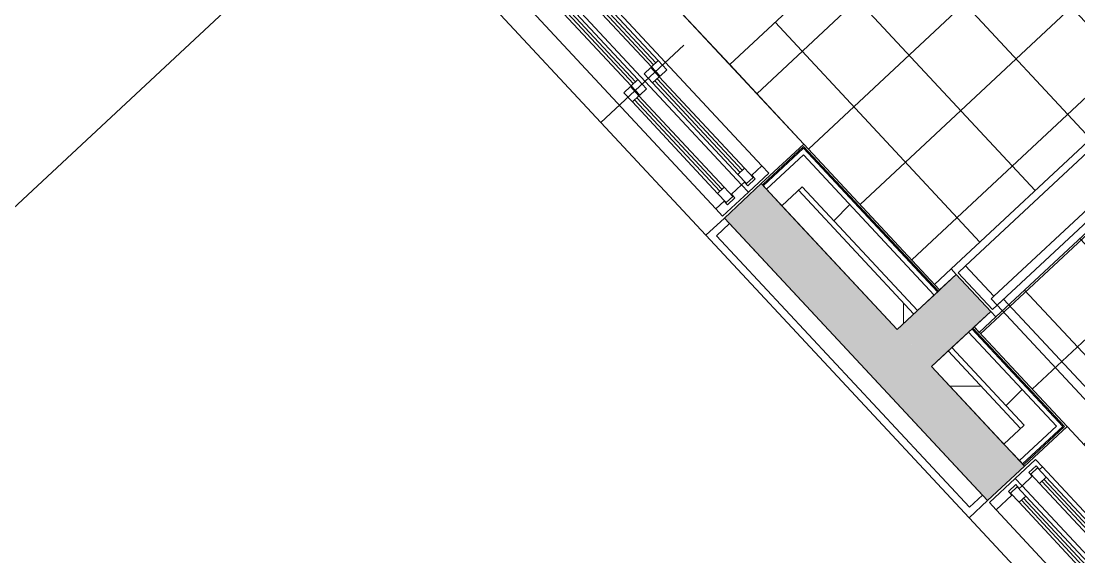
# Model space of a CAD drawing. Header units: millimetres. Extents: x -71377 to 516042, y -145869 to 441446.
# Drawn here: x 228873 to 233064, y 112874 to 114995 of the extents above; entities that cross this region are included whole.
import ezdxf

# ---------------------------------------------------------------- set-up
doc = ezdxf.new("R2010")
doc.units = ezdxf.units.MM
doc.header["$LTSCALE"] = 1000
for name, color, linetype, lineweight in [('06', 6, 'Continuous', 5), ('A-door', 4, 'Continuous', 5), ('A-door-hdln', 8, 'Continuous', 5), ('A-ele-8', 8, 'Continuous', 5), ('A-fnsh', 5, 'Continuous', 5), ('A-fnsh-4', 4, 'Continuous', 5), ('A-glas', 5, 'Continuous', 5), ('A-hat', 251, 'Continuous', 5), ('A-insu', 251, 'Continuous', 5), ('A-wind', 4, 'Continuous', 5), ('A-wind-hdln', 8, 'Continuous', 5), ('A_cwall', 2, 'Continuous', 5), ('A_fnsh', 5, 'Continuous', 5), ('A_fnsh-4', 4, 'Continuous', 5), ('AA_위생', 4, 'Continuous', 5), ('조경라인_dwg', 8, 'Continuous', 5)]:
    doc.layers.add(name, color=color, linetype=linetype, lineweight=lineweight)
pattern_1 = [(0, (165969.5, 243949.9), (0, 800), []), (90, (165969.5, 243949.9), (-800, 5e-14), [])]
pattern_2 = [(45, (165969.5, 243949.9), (-353.5534, 353.5534), [])]

# ---------------------------------------------------------------- blocks, each defined once
blk = doc.blocks.new('미서기창__이중창_ - _A_PW_12X14-6781504-지반층 배치도')
at = {"layer": 'A-glas'}
for p, q in [((-520, 121), (-25, 121)), ((-520, 109), (-25, 109)), ((25, 81), (520, 81)), ((25, 69), (520, 69)), ((-520, 11), (-25, 11)), ((-520, -1), (-25, -1)), ((25, -29), (520, -29)), ((25, -41), (520, -41))]:
    blk.add_line(p, q, dxfattribs=at)
at = {"layer": 'A-wind'}
for p, q in [((-600, 40), (-600, 150)), ((-600, 150), (-560, 150)), ((-560, 135), (-580, 135)), ((-580, 135), (-580, 95)), ((-520, 133), (-570, 133)), ((-570, 133), (-570, 97)), ((-560, 150), (-560, 135)), ((-520, 97), (-520, 133)), ((25, 133), (-25, 133)), ((-25, 133), (-25, 97)), ((25, 97), (25, 133)), ((600, 150), (560, 150)), ((560, 150), (560, 95)), ((600, 40), (600, 150)), ((-580, 95), (-560, 95)), ((-570, 97), (-520, 97)), ((-560, 95), (-560, 40)), ((-25, 97), (25, 97)), ((25, 93), (-25, 93)), ((-25, 93), (-25, 57)), ((25, 57), (25, 93)), ((570, 93), (520, 93)), ((520, 93), (520, 57)), ((560, 95), (580, 95)), ((570, 57), (570, 93)), ((580, 95), (580, 55)), ((-25, 57), (25, 57)), ((520, 57), (570, 57)), ((580, 55), (560, 55)), ((560, 55), (560, 40)), ((-560, 40), (-600, 40)), ((-600, 40), (-600, -100)), ((-580, -15), (-580, 25)), ((-580, 25), (-560, 25)), ((-520, 23), (-570, 23)), ((-570, 23), (-570, -13)), ((-560, 25), (-560, 40)), ((-520, -13), (-520, 23)), ((25, 23), (-25, 23)), ((-25, 23), (-25, -13)), ((25, -13), (25, 23)), ((600, 40), (560, 40)), ((560, 40), (560, -15)), ((600, -100), (600, 40)), ((-560, -15), (-580, -15)), ((-570, -13), (-520, -13)), ((-560, -100), (-560, -15)), ((-25, -13), (25, -13)), ((25, -17), (-25, -17)), ((-25, -17), (-25, -53)), ((25, -53), (25, -17)), ((570, -17), (520, -17)), ((520, -17), (520, -53)), ((560, -15), (580, -15)), ((570, -53), (570, -17)), ((580, -15), (580, -55)), ((-25, -53), (25, -53)), ((520, -53), (570, -53)), ((580, -55), (560, -55)), ((560, -55), (560, -100)), ((-600, -100), (-560, -100)), ((560, -100), (600, -100))]:
    blk.add_line(p, q, dxfattribs=at)
at = {"layer": 'A-wind-hdln'}
for p, q in [((0, -200), (0, 250)), ((560, 150), (-560, 150)), ((-520, 133), (-25, 133)), ((-520, 97), (-25, 97)), ((25, 93), (520, 93)), ((25, 57), (520, 57)), ((560, 40), (-560, 40)), ((-520, 23), (-25, 23)), ((-520, -13), (-25, -13)), ((25, -17), (520, -17)), ((25, -53), (520, -53)), ((-560, -100), (560, -100))]:
    blk.add_line(p, q, dxfattribs=at)
blk = doc.blocks.new('위생기구_욕조 - 위생기구_욕조-6459988-지반층 배치도')
at = {"layer": 'AA_위생'}
for p, q in [((925, 0), (925, 1600)), ((925, 1600), (925, 0)), ((462.5, 1155.7), (462.5, 1265.8)), ((82.9, 938.7), (140.7, 1205.5)), ((517.5, 1210.8), (407.4, 1210.8)), ((784.3, 1205.5), (842.1, 938.7)), ((78, 398), (78, 887.2)), ((78.3, 899.5), (154.2, 899.5)), ((846.7, 899.5), (770.8, 899.5)), ((846.9, 887.2), (846.9, 398)), ((144.4, 807.8), (78, 807.8)), ((780.6, 807.8), (846.9, 807.8)), ((0, 790), (0, 0)), ((0, 0), (0, 790)), ((78, 368.7), (78, 398)), ((846.9, 398), (846.9, 368.7)), ((0, 0), (925, 0)), ((925, 0), (0, 0))]:
    blk.add_line(p, q, dxfattribs=at)
for radius in [32.1, 22.9]:
    blk.add_circle((462.5, 1210.8), radius, dxfattribs=at)
for centre, radius, start, end in [((462.5, 762.7), 613.8, 65.9168, 114.0832), ((291.6, 1194.3), 151.4, 121.7352, 175.7839), ((462.5, 758.6), 581.3, 66.5669, 113.4331), ((462.5, 755.4), 561.5, 67.0323, 112.9677), ((633.3, 1194.3), 151.4, 4.2161, 58.2648), ((291.6, 1194.3), 114.7, 121.7352, 176.1547), ((291.6, 1194.3), 91.8, 121.7352, 175.7839), ((633.3, 1194.3), 91.8, 4.2161, 58.2648), ((633.3, 1194.3), 114.7, 3.8453, 58.2648), ((-3909.4, 1257.5), 4087, 350.0698, 359.222), ((-3907.9, 1257.4), 4108.4, 350.0785, 359.2139), ((4832.9, 1257.4), 4108.4, 180.7861, 189.9215), ((4834.4, 1257.5), 4087, 180.778, 189.9302), ((353.3, 887.2), 275.3, 169.2199, 180.0104), ((571.7, 887.2), 275.3, 0, 10.7801), ((328.5, 527.1), 213.7, 173.1123, 236.8114), ((328.5, 527.1), 190.8, 173.2338, 236.2068), ((596.4, 527.1), 190.8, 303.7932, 6.7662), ((596.4, 527.1), 213.7, 303.1886, 6.8877), ((215.6, 398), 137.6, 180, 250.958), ((709.3, 398), 137.6, 289.0421, 0.0143), ((215.6, 368.7), 137.6, 180, 250.958), ((462.5, 1150.4), 840.5, 252.6298, 287.3702), ((462.5, 1157.8), 824.9, 253.0823, 286.9177), ((709.3, 368.7), 137.6, 289.0421, 0.0147), ((462.5, 1355.5), 1126, 254.9847, 285.0153), ((462.5, 1326.2), 1126, 254.9847, 285.0153)]:
    blk.add_arc(centre, radius, start, end, dxfattribs=at)
blk.add_ellipse((462.5, 1293.4), major_axis=(20.2, 0), ratio=0.567423, dxfattribs=at)
blk = doc.blocks.new('외여닫이문 - _A_ABS_11X21_씰FL_20_레버형__프레임200-V135-지반층 배치도')
at = {"layer": 'A-door'}
for p, q in [((490, 100), (490, 1150)), ((490, 1150), (525, 1150)), ((525, 100), (525, 1150)), ((-525, 100), (-550, 100)), ((-550, 100), (-550, -100)), ((-525, 65), (-525, 100)), ((490, 100), (525, 100)), ((525, 100), (525, 65)), ((550, 100), (525, 100)), ((550, -100), (550, 100)), ((-510, 65), (-525, 65)), ((-510, -100), (-510, 65)), ((525, 65), (510, 65)), ((510, 65), (510, -100)), ((-550, -100), (-510, -100)), ((510, -100), (550, -100))]:
    blk.add_line(p, q, dxfattribs=at)
at = {"layer": 'A-door-hdln'}
for p, q in [((525, 100), (-525, 100)), ((510, 65), (-510, 65)), ((510, -100), (-510, -100))]:
    blk.add_line(p, q, dxfattribs=at)
blk.add_arc((525, 100), 1050, 90, 180, dxfattribs=at)
blk = doc.blocks.new('조경라인_dwg-6847807-지반층 배치도')
at = {"layer": '06'}
blk.add_line((230183.3, 115505.4), (227670.2, 113161.9), dxfattribs=at)

msp = doc.modelspace()

# ---------------------------------------------------------------- hatches: boundary and pattern name
at = {"layer": 'A-hat'}
h = msp.add_hatch(dxfattribs=at)
h.set_pattern_fill('FP_18', color=256, scale=1000, style=0, pattern_type=2)
h.set_pattern_definition([(133, (158301.78, 15279.63), (-219.4061, -204.5995), []), (223, (158301.78, 15279.63), (204.5995, -219.4061), [])])
h.paths.add_polyline_path([(234197.3, 112124.7), (234994.4, 112868.1), (235009.1, 112868.1), (235037.8, 112894.8), (235051.5, 112880.2), (235834, 113610), (235820.4, 113624.6), (235856.9, 113644.1), (235850.1, 113666), (238110, 115773.4), (236582.3, 117411.6), (232669.6, 113762.9), (234195.8, 112126.3)])
h = msp.add_hatch(dxfattribs=at)
h.set_pattern_fill('FP_155', color=256, scale=1000, style=0, pattern_type=2)
h.set_pattern_definition([(133, (152179.04, 12168), (-219.4061, -204.5995), []), (223, (152179.04, 12168), (204.5995, -219.4061), [])])
h.paths.add_polyline_path([(232492.3, 113953.1), (233479.6, 114873.8), (233070.4, 115312.6), (233070.4, 115327.2), (233043.6, 115356), (233058.2, 115369.6), (232328.5, 116152.1), (232313.9, 116138.5), (232294.4, 116175), (232272.5, 116168.3), (231576.8, 116914.2), (231266, 116624.4), (232357.2, 115454.2), (231680.7, 114823.4), (232490.8, 113954.6)])
h = msp.add_hatch(dxfattribs=at)
h.set_pattern_fill('FP_12', color=256, scale=1000, style=0, pattern_type=2)
h.set_pattern_definition(pattern_2)
h.paths.add_polyline_path([(232425, 113849.3), (232490.8, 113910.7), (231972.5, 114466.5), (231826.2, 114330.1), (231887.6, 114264.3), (231968, 114339.3)])
for points in [[(232702.9, 113096.7), (232849.2, 113233.1), (231805.7, 114352), (231659.5, 114215.6), (232489.2, 113325.9)], [(232344.5, 113774.3), (232480.9, 113628), (232714.9, 113846.2), (232578.5, 113992.5)]]:
    msp.add_hatch(color=256, dxfattribs=at).paths.add_polyline_path(points)
h = msp.add_hatch(dxfattribs=at)
h.set_pattern_fill('FP_13', color=256, scale=1000, style=0, pattern_type=2)
h.set_pattern_definition(pattern_1)
h.paths.add_polyline_path([(232344.5, 113774.3), (232410.3, 113835.6), (231953.4, 114325.6), (231887.6, 114264.3)])
h = msp.add_hatch(dxfattribs=at)
h.set_pattern_fill('FP_12', color=256, scale=1000, style=0, pattern_type=2)
h.set_pattern_definition(pattern_2)
h.paths.add_polyline_path([(232828.8, 113255), (232975.1, 113391.4), (232627.2, 113764.4), (232561.4, 113703), (232847.8, 113395.9), (232767.4, 113320.8), (232824.3, 113259.8)])
h = msp.add_hatch(dxfattribs=at)
h.set_pattern_fill('FP_13', color=256, scale=1000, style=0, pattern_type=2)
h.set_pattern_definition(pattern_1)
h.paths.add_polyline_path([(232767.4, 113320.8), (232833.2, 113382.2), (232546.7, 113689.4), (232480.9, 113628), (232762.7, 113325.9)])

# ---------------------------------------------------------------- linework, layer by layer
at = {"layer": 'A-ele-8'}
for p, q in [((231148.7, 115393.8), (231973.9, 114508.8)), ((231586.3, 114147.4), (230754.3, 115039.7)), ((232558.1, 114014.4), (233377.2, 114778.3)), ((233554.5, 114588.1), (232735.4, 113824.3)), ((232995.5, 113369.5), (233017.4, 113389.9)), ((233017.4, 113389.9), (233849.4, 112497.7)), ((232915.1, 113294.5), (232929.7, 113308.1)), ((233461.8, 112136.2), (232629.8, 113028.5))]:
    msp.add_line(p, q, dxfattribs=at)
at = {"layer": 'A-fnsh'}
msp.add_line((231680.7, 114823.4), (231973.9, 114508.9), dxfattribs=at)
at = {"layer": 'A-fnsh-4'}
for p, q in [((231973.4, 114491.9), (231813.9, 114343.3)), ((231973.4, 114491.9), (232503.9, 113922.9)), ((231953.4, 114325.6), (232410.3, 113835.6)), ((232640.3, 113776.7), (233000.5, 113390.6)), ((232546.7, 113689.4), (232833.2, 113382.2)), ((232841.1, 113241.9), (233000.5, 113390.6))]:
    msp.add_line(p, q, dxfattribs=at)
at = {"layer": 'A-insu'}
for p, q in [((231810.5, 114346.9), (231826.2, 114330.1)), ((231887.6, 114264.3), (232344.5, 113774.3)), ((232682.5, 113118.6), (231679.9, 114193.7)), ((232490.8, 113910.7), (232507.6, 113926.3)), ((232344.5, 113774.3), (232425, 113849.3)), ((232644, 113780.1), (232627.2, 113764.4)), ((232561.4, 113703), (232480.9, 113628)), ((232480.9, 113628), (232767.4, 113320.8)), ((232828.8, 113255), (232844.5, 113238.2))]:
    msp.add_line(p, q, dxfattribs=at)
at = {"layer": 'A_cwall'}
for p, q in [((231805.7, 114352), (231659.5, 114215.6)), ((232344.5, 113774.3), (231805.7, 114352)), ((231659.5, 114215.6), (232702.9, 113096.7)), ((232578.5, 113992.5), (232344.5, 113774.3)), ((232714.9, 113846.2), (232578.5, 113992.5)), ((232480.9, 113628), (232714.9, 113846.2)), ((232849.2, 113233.1), (232480.9, 113628)), ((232702.9, 113096.7), (232849.2, 113233.1))]:
    msp.add_line(p, q, dxfattribs=at)
at = {"layer": 'A_fnsh'}
for p, q in [((231973.9, 114508.9), (231805.7, 114352)), ((231973.6, 114499), (231810.5, 114346.9)), ((231973.6, 114499), (232507.6, 113926.3)), ((232512.7, 113931.1), (231973.9, 114508.9)), ((231805.7, 114352), (231810.5, 114346.9)), ((232558.1, 114014.4), (232492.3, 113953.1)), ((232578.5, 113992.5), (232558.1, 114014.4)), ((232512.7, 113931.1), (232578.5, 113992.5)), ((232507.6, 113926.3), (232512.7, 113931.1)), ((232714.9, 113846.2), (232649.1, 113784.8)), ((232735.4, 113824.3), (232714.9, 113846.2)), ((232669.6, 113762.9), (232735.4, 113824.3)), ((232649.1, 113784.8), (232644, 113780.1)), ((232644, 113780.1), (233007.6, 113390.3)), ((232649.1, 113784.8), (232669.6, 113762.9)), ((233017.5, 113390), (232649.1, 113784.8)), ((232844.5, 113238.2), (233007.6, 113390.3)), ((232849.3, 113233.1), (233017.5, 113390)), ((232844.5, 113238.2), (232849.3, 113233.1))]:
    msp.add_line(p, q, dxfattribs=at)
at = {"layer": 'A_fnsh-4'}
for p, q in [((231972.5, 114466.5), (231826.2, 114330.1)), ((231972.5, 114466.5), (232490.8, 113910.7)), ((231826.2, 114330.1), (231887.6, 114264.3)), ((231968, 114339.3), (231887.6, 114264.3)), ((231968, 114339.3), (232425, 113849.3)), ((231659.5, 114215.6), (231586.3, 114147.4)), ((231679.9, 114193.7), (231628.7, 114145.9)), ((231679.9, 114193.7), (231659.5, 114215.6)), ((231586.3, 114147.4), (232629.8, 113028.5)), ((231628.7, 114145.9), (232631.3, 113070.9)), ((232425, 113849.3), (232490.8, 113910.7)), ((232627.2, 113764.4), (232561.4, 113703)), ((232627.2, 113764.4), (232975.1, 113391.4)), ((232561.4, 113703), (232847.8, 113395.9)), ((232767.4, 113320.8), (232847.8, 113395.9)), ((232828.8, 113255), (232975.1, 113391.4)), ((232767.4, 113320.8), (232828.8, 113255)), ((232629.8, 113028.5), (232702.9, 113096.7)), ((232631.3, 113070.9), (232682.5, 113118.6)), ((232702.9, 113096.7), (232682.5, 113118.6))]:
    msp.add_line(p, q, dxfattribs=at)

# ---------------------------------------------------------------- block references
at = {"layer": 'A-door-hdln', "rotation": 223.0000012484763}
msp.add_blockref('외여닫이문 - _A_ABS_11X21_씰FL_20_레버형__프레임200-V135-지반층 배치도', (233056.3, 114301.3), dxfattribs=at)
at = {"layer": 'A-wind-hdln'}
for p, rotation in [((231316.6, 114730), 313.0000000153096), ((233192.1, 112718.7), 313.0000012484763)]:
    msp.add_blockref('미서기창__이중창_ - _A_PW_12X14-6781504-지반층 배치도', p, dxfattribs=dict(at, rotation=rotation))
at = {"layer": 'AA_위생', "rotation": 43.00000124847612}
msp.add_blockref('위생기구_욕조 - 위생기구_욕조-6459988-지반층 배치도', (231680.7, 114823.4), dxfattribs=at)
at = {"layer": '조경라인_dwg', "rotation": 8.537736462515947e-07}
msp.add_blockref('조경라인_dwg-6847807-지반층 배치도', (0, 0), dxfattribs=at)

doc.saveas('drawing.dxf')
